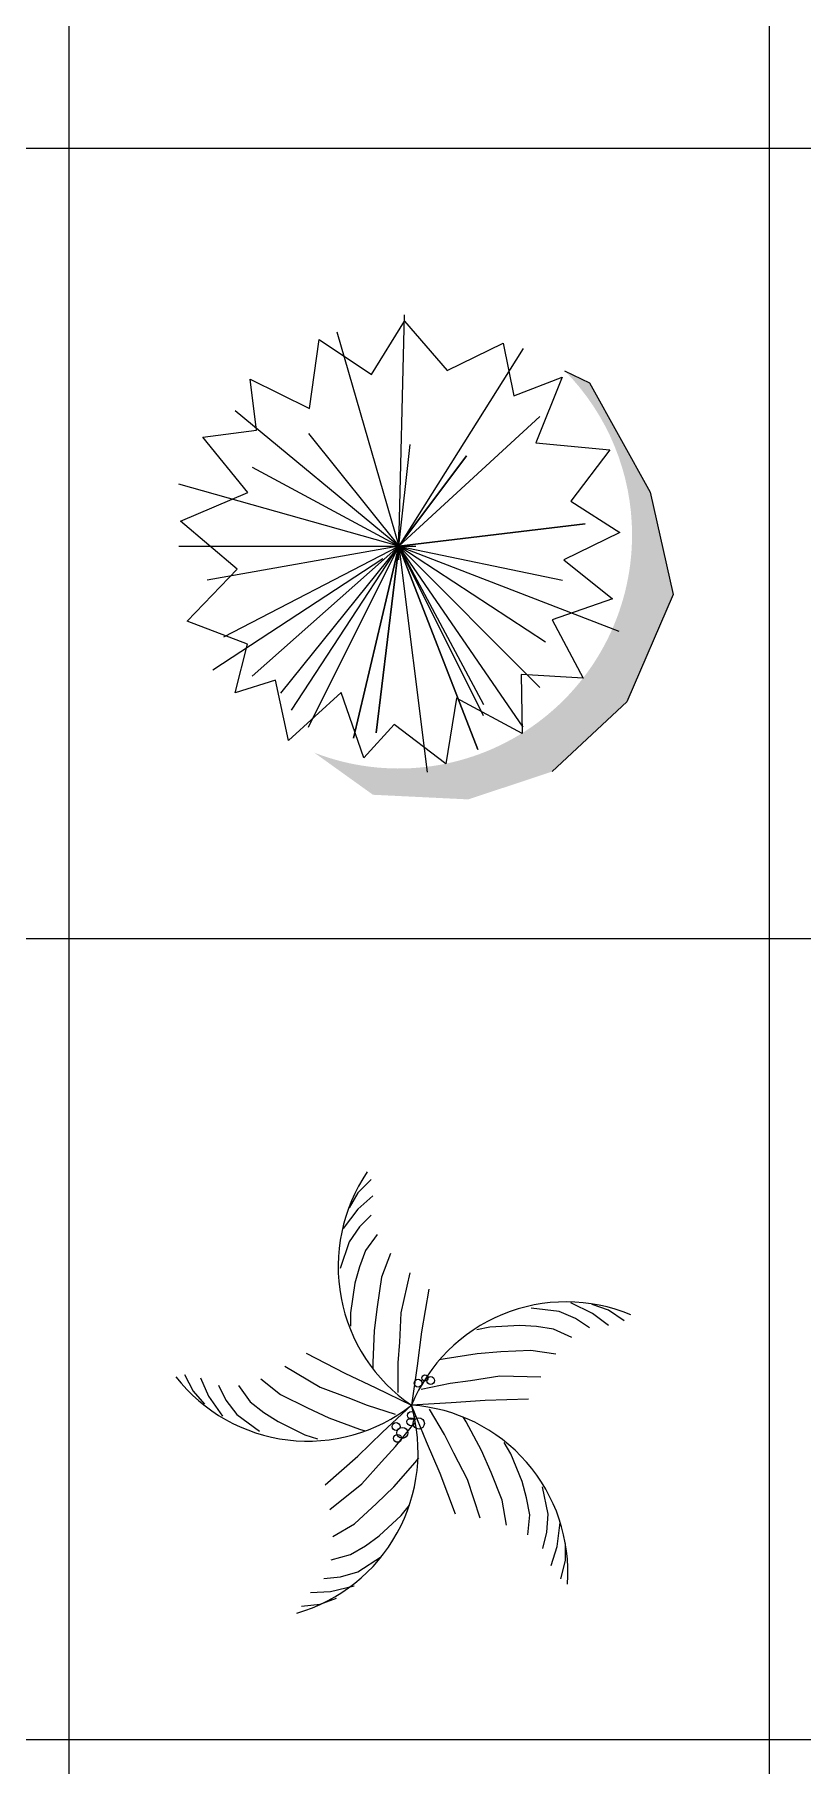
# Model space of a CAD drawing. Header units: millimetres. Extents: x -4017 to 59953, y -688 to 66564.
# Drawn here: x 52981 to 55647, y 34195 to 40200 of the extents above; entities that cross this region are included whole.
import ezdxf

# ---------------------------------------------------------------- set-up
doc = ezdxf.new("R2010")
doc.units = ezdxf.units.MM
doc.layers.add('www.cad-blocks.net', color=7, linetype='Continuous')

# ---------------------------------------------------------------- blocks, each defined once
blk = doc.blocks.new('A$C516926BB')
for p, q in [((55.55845162756623, 38.51941162519506), (55.558451627566, -2.748136466834694e-06)), ((57.99037719935905, 38.51941162519506), (57.99037719935859, -2.748136466834694e-06)), ((7.570399702672148e-07, 30.43024590444702), (62.41206010361452, 30.43024590444702)), ((7.570399702672148e-07, 27.68761861799976), (62.41206010361452, 27.68761861799976)), ((7.570399702672148e-07, 24.90842295286348), (62.41206010361452, 24.90842295286348))]:
    blk.add_line(p, q)
blk = doc.blocks.new('A$C3BBD0604')
blk.add_hatch(color=7).paths.add_polyline_path([(0.4704071825347, 0.1621015177588561), (0.6740349849951599, 0.01614641176138321), (1.005581740474099, -5.779611456091516e-09), (1.296696031103465, 0.09687928963330705), (1.555464553745196, 0.339077765215734), (1.717194752963678, 0.7104486873599853), (1.636329483444342, 1.065673191963242), (1.426080462334312, 1.445117401894777), (1.339745948408563, 1.487529957125616, -0.1974757368919504), (1.573952764677415, 0.9176535392239202, -0.5272643977742308)])
at = {"color": 0, "linetype": 'ByBlock'}
for p, q in [((0.7642371430747517, 0.8783655193433333), (0.7835515822469006, 1.681695537400401)), ((0.5482665959659698, 1.622872465039791), (0.7642371430747517, 0.8783655193433333)), ((0.6687108751589221, 1.474667659141232), (0.7837541755031907, 1.659893693646154)), ((0.7837541755031907, 1.659893693646154), (0.9313326301780762, 1.488555868805179)), ((0.4539910406733725, 1.355922480836171), (0.4877219673810487, 1.596196883626362)), ((0.4877219673810487, 1.596196883626362), (0.6687108751589221, 1.474667659141232)), ((1.195300308238529, 1.564049392679408), (0.7642371430747517, 0.8783655193433333)), ((0.9313326301780762, 1.488555868805179), (1.126304781005047, 1.582615382867971)), ((1.126304781005047, 1.582615382867971), (1.162916115927601, 1.399718915441326)), ((0.2699049725235909, 1.280718043496336), (0.2474022539699945, 1.458607099261144)), ((0.2474022539699945, 1.458607099261144), (0.4539910406733725, 1.355922480836171)), ((1.162916115927601, 1.399718915441326), (1.33169647089403, 1.464884178658622)), ((1.33169647089403, 1.464884178658622), (1.240285782140518, 1.236823091574934)), ((0.7642371430747517, 0.8783655193433333), (0.1957780810714667, 1.348511120075045)), ((0.7642371430747517, 0.8783655193433333), (1.254121554808762, 1.328757103237649)), ((0.08334962007984359, 1.256314023385812), (0.2699049725235909, 1.280718043496336)), ((0.4503775065245463, 1.269934030877039), (0.7642371430747517, 0.8783655193433333)), ((0.2399894905295241, 1.064335040529841), (0.08334962007984359, 1.256314023385812)), ((0.7642371430747517, 0.8783655193433333), (0.8033049859459425, 1.230864975354052)), ((1.240285782140518, 1.236823091574934), (1.496298660975754, 1.212531026169017)), ((1.496298660975754, 1.212531026169017), (1.361468355155921, 1.035382639674935)), ((0.2545993276416993, 1.152287886156046), (0.7642371430747517, 0.8783655193433333)), ((0.7642371430747517, 0.8783655193433333), (0.9990831648290168, 1.191795919831065)), ((0.9990831648290168, 1.191795919831065), (0.7642371430747517, 0.8783655193433333)), ((0.7642371430747517, 0.8783655193433333), (-9.781160770216957e-08, 1.093903791947696)), ((0.005986751273212576, 0.965209824768408), (0.2399894905295241, 1.064335040529841)), ((1.361468355155921, 1.035382639674935), (1.530991112859738, 0.926383983255846)), ((0.2030760473178361, 0.7988965750109855), (0.005986751273212576, 0.965209824768408)), ((0.7642371430747517, 0.8783655193433333), (1.410831890820418, 0.9565036303893066)), ((1.410831890820418, 0.9565036303893066), (0.7642371430747517, 0.8783655193433333)), ((0.7642371430747517, 0.831393888954608), (0.7642371430747517, 0.9266911497659294)), ((1.530991112859738, 0.926383983255846), (1.337509717484181, 0.8307872641200902)), ((-9.781160770216957e-08, 0.8783655193433333), (0.7642371430747517, 0.8783655193433333)), ((0.7642371430747517, 0.8783655193433333), (0.09788899162981579, 0.7607193746223402)), ((0.1567102382000485, 0.564496140703568), (0.7642371430747517, 0.8783655193433333)), ((0.2545993276416993, 0.4275349572969844), (0.7642371430747517, 0.8783655193433333)), ((0.7642371430747517, 0.8783655193433333), (0.3524884170831228, 0.3687118849366016)), ((0.3915562599543136, 0.3098888125759913), (0.7642371430747517, 0.8783655193433333)), ((0.4503775065245463, 0.2510657402156085), (0.7642371430747517, 0.8783655193433333)), ((0.7642371430747517, 0.8783655193433333), (0.6070878425362025, 0.2119966846926218)), ((0.6070878425362025, 0.2119966846926218), (0.7642371430747517, 0.8783655193433333)), ((0.7642371430747517, 0.8783655193433333), (0.6856624928054771, 0.2313117233782123)), ((0.6856624928054771, 0.2313117233782123), (0.7642371430747517, 0.8783655193433333)), ((0.717460650406565, 0.8783655193433333), (0.8229780969245439, 0.8783655193433333)), ((1.05790441139925, 0.2901347957385951), (0.7642371430747517, 0.8783655193433333)), ((0.7642371430747517, 0.8783655193433333), (1.528035419434218, 0.5842501575409642)), ((0.7642371430747517, 0.8783655193433333), (1.254121554808762, 0.3884659017739978)), ((0.7642371430747517, 0.8783655193433333), (0.8621262325161752, 0.09478951812366176)), ((0.7642371430747517, 0.8783655193433333), (1.332257240551371, 0.7607193746223402)), ((1.273435993981138, 0.5451811020179775), (0.7642371430747517, 0.8783655193433333)), ((0.7642371430747517, 0.8783655193433333), (1.05790441139925, 0.3296428294136149)), ((1.195300308238529, 0.2510657402156085), (0.7642371430747517, 0.8783655193433333)), ((0.7642371430747517, 0.8783655193433333), (1.038151007700208, 0.1729276291696351)), ((1.038151007700208, 0.1729276291696351), (0.7642371430747517, 0.8783655193433333)), ((0.0286131990208105, 0.6182681799086822), (0.2030760473178361, 0.7988965750109855)), ((0.1183740028732245, 0.4496301909448448), (0.7089276127176163, 0.8359309646552902)), ((1.337509717484181, 0.8307872641200902), (1.506229460568647, 0.6956995888938309)), ((1.506229460568647, 0.6956995888938309), (1.297008495526597, 0.6229032400503911)), ((0.2384976471146274, 0.5390694056677603), (0.0286131990208105, 0.6182681799086822)), ((1.297008495526597, 0.6229032400503911), (1.404654494815077, 0.420970337787594)), ((0.1960114587857333, 0.3692276592846611), (0.2384976471146274, 0.5390694056677603)), ((1.404654494815077, 0.420970337787594), (1.188839426358527, 0.4333784424550231)), ((1.188839426358527, 0.4333784424550231), (1.192131350239833, 0.2281624763147647)), ((0.335589176952908, 0.4132043260087812), (0.1960114587857333, 0.3692276592846611)), ((0.3812296275330027, 0.2048266389501805), (0.335589176952908, 0.4132043260087812)), ((0.563824622908669, 0.3708513024928379), (0.3812296275330027, 0.2048266389501805)), ((0.6421915816281398, 0.1446937542038995), (0.563824622908669, 0.3708513024928379)), ((0.9640618695589183, 0.3516635462146951), (0.9275181600985434, 0.1232793662688891)), ((1.192131350239833, 0.2281624763147647), (0.9640618695589183, 0.3516635462146951)), ((0.7477408862778248, 0.2595667416835568), (0.6421915816281398, 0.1446937542038995)), ((0.9275181600985434, 0.1232793662688891), (0.7477408862778248, 0.2595667416835568))]:
    blk.add_line(p, q, dxfattribs=at)
at = {"color": 7}
blk.add_lwpolyline([(1.339745948408563, 1.487529957125616), (1.426080462334312, 1.445117401894777), (1.636329483444342, 1.065673191963242), (1.717194752963678, 0.7104486873599853), (1.555464553745196, 0.339077765215734), (1.296696031103465, 0.09687928963330705)], dxfattribs=at)
blk = doc.blocks.new('A$C3FB20EFF')
at = {"color": 0, "linetype": 'Continuous', "ltscale": 1000}
for p, q in [((0.6783901931578384, 1.503963629456621), (0.6321913512438186, 1.457795906506135)), ((0.6321913512438186, 1.457795906506135), (0.601392028004966, 1.406498596827305)), ((0.683523556640921, 1.447536526992963), (0.6321913512438186, 1.401368804040885)), ((0.6321913512438186, 1.401368804040885), (0.5808591458458068, 1.334682116007571)), ((0.6373244288404294, 1.339811908792399), (0.601392028004966, 1.288514393057085)), ((0.6783901931578384, 1.380849838958056), (0.6373244288404294, 1.339811908792399)), ((0.601392028004966, 1.288514393057085), (0.5705929906523579, 1.196178947154522)), ((0.6989230753167703, 1.314163150924742), (0.6578573109995887, 1.257736048461084)), ((0.6373244288404294, 1.20130873993935), (0.621924910163898, 1.144881637475692)), ((0.6578573109995887, 1.257736048461084), (0.6373244288404294, 1.20130873993935)), ((0.7451219172316996, 1.247476462891427), (0.7143225939935292, 1.16540060255852)), ((0.621924910163898, 1.144881637475692), (0.6065253914880486, 1.042286606003472)), ((0.7143225939935292, 1.16540060255852), (0.6989230753167703, 1.062805571086301)), ((0.8118536413053334, 1.180789774856521), (0.781054318067163, 1.042286606003472)), ((0.8785853653791946, 1.124362672392863), (0.8529194056234246, 0.9756001240266414)), ((0.6065253914880486, 1.042286606003472), (0.6065253914880486, 0.9961190891094702)), ((0.6989230753167703, 1.062805571086301), (0.6886566342377591, 0.9807297107549857)), ((0.781054318067163, 1.042286606003472), (0.7759212404698701, 0.9396917805893281)), ((1.330469216381289, 1.046873780967871), (1.233841365263515, 1.058598957451977)), ((1.387912806261966, 1.021917659604924), (1.330469216381289, 1.046873780967871)), ((1.447202188029905, 1.03924889113614), (1.371602311508468, 1.076218751605893)), ((1.436329629058719, 0.9898814229329673), (1.387912806261966, 1.021917659604924)), ((1.502491061907449, 1.05052543946158), (1.446073482359907, 1.070452070785223)), ((1.502697001151773, 0.9981784638964655), (1.447202188029905, 1.03924889113614)), ((1.5569600094625, 1.014484823560224), (1.502491061907449, 1.05052543946158)), ((0.6886566342377591, 0.9807297107549857), (0.683523556640921, 0.8678752997695938)), ((0.8529194056234246, 0.9756001240266414), (0.8375196010611035, 0.8576159202580129)), ((1.09023411923954, 0.9926371272010783), (1.044997878013874, 0.9834108828508761)), ((1.193837120574699, 0.9980511284643399), (1.09023411923954, 0.9926371272010783)), ((1.252203476883551, 0.9942388030174243), (1.193837120574699, 0.9980511284643399)), ((1.311595900658631, 0.9853967074150205), (1.252203476883551, 0.9942388030174243)), ((1.375091470530833, 0.9564358855266164), (1.311595900658631, 0.9853967074150205)), ((0.4528559955194851, 0.902452371891286), (0.5866064175609154, 0.8324532688457111)), ((0.7759212404698701, 0.9396917805893281), (0.7707878769874696, 0.8678752997695938)), ((1.128804191498375, 0.9062038911085892), (1.046332263898648, 0.8998609665761705)), ((1.232407192834216, 0.9116178923700318), (1.128804191498375, 0.9062038911085892)), ((1.318982468434342, 0.897842131791549), (1.232407192834216, 0.9116178923700318)), ((0.3787008306787811, 0.85621220343819), (0.5011126264855648, 0.7844689908386044)), ((0.683523556640921, 0.8678752997695938), (0.683523556640921, 0.847356334686765)), ((0.7707878769874696, 0.8678752997695938), (0.7707878769874696, 0.7652804743554498)), ((0.8375196010611035, 0.8576159202580129), (0.8179807511446597, 0.721300591362251)), ((0.9347285058117905, 0.8823373599632305), (0.9146234424110844, 0.8782367931914905)), ((1.046332263898648, 0.8998609665761705), (0.9347285058117905, 0.8823373599632305)), ((0.03018017873409917, 0.8281539983133825), (0.0599778073330981, 0.7700343625656387)), ((0.08546740750944082, 0.8157566658462656), (0.1136926570227388, 0.7527504129359386)), ((0.1473763214098653, 0.7904435283312523), (0.173863019878354, 0.7387815229615171)), ((0.2171469556080865, 0.7895629323338653), (0.2582831228728537, 0.7331871339945337)), ((0.2947792225365902, 0.8131146057094156), (0.3634759725036929, 0.7586554058536876)), ((0.5011126264855648, 0.7844689908386044), (0.5972037871952125, 0.7481572541694277)), ((0.5866064175609154, 0.8324532688457111), (0.6942024850452526, 0.7816544417707973)), ((0.6942024850452526, 0.7816544417707973), (0.8179807511446597, 0.721300591362251)), ((0.9521676491044673, 0.7968333684357276), (0.8516423321029833, 0.776330534580211)), ((1.023561337523006, 0.8061555613874134), (0.9521676491044673, 0.7968333684357276)), ((1.125112462957986, 0.8216288640239782), (1.023561337523006, 0.8061555613874134)), ((1.266976814333702, 0.8191296929521741), (1.125112462957986, 0.8216288640239782)), ((0.0599778073330981, 0.7700343625656387), (0.09937542355396545, 0.7250028117648526)), ((0.1136926570227388, 0.7527504129359386), (0.1614505969791935, 0.6834590816933996)), ((0.173863019878354, 0.7387815229615171), (0.2116885407326663, 0.6888635640268603)), ((0.2582831228728537, 0.7331871339945337), (0.30570882750294, 0.6963571968940414)), ((0.3634759725036929, 0.7586554058536876), (0.4564226587610847, 0.712570643889876)), ((0.5972037871952125, 0.7481572541694277), (0.6639959227459258, 0.7212728312949821)), ((0.6639959227459258, 0.7212728312949821), (0.7616593749746698, 0.6898474396423353)), ((0.7173678468507205, 0.6272756684709293), (0.8179807511453419, 0.7213005913638426)), ((0.9554510707830559, 0.7293975190984838), (0.8179807511446597, 0.721300591362251)), ((0.8705607593640252, 0.594025377680282), (0.8179807511407944, 0.7213005913590678)), ((1.074132876324484, 0.7378866550257044), (0.9554510707830559, 0.7293975190984838)), ((1.225023792884713, 0.7424675580862186), (1.074132876324484, 0.7378866550257044)), ((0.2116885407326663, 0.6888635640268603), (0.2901518215664964, 0.6312620655930914)), ((0.30570882750294, 0.6963571968940414), (0.3547067150652765, 0.6644139400689255)), ((0.3547067150652765, 0.6644139400689255), (0.4476534013235778, 0.6183291781064781)), ((0.4564226587610847, 0.712570643889876), (0.5314087499391462, 0.6776573683937386)), ((0.5314087499391462, 0.6776573683937386), (0.6372663539495989, 0.6382030610020593)), ((0.9332204800925865, 0.619167710125339), (0.8809900728660978, 0.707472210279775)), ((1.008329845095659, 0.6635934173020814), (0.9978837636504068, 0.681254317332332)), ((1.061365248876655, 0.5638451614890982), (1.008329845095659, 0.6635934173020814)), ((0.4476534013235778, 0.6183291781064781), (0.4916018077124136, 0.6041877992008722)), ((0.6314632579519639, 0.5449480721117652), (0.7173678468507205, 0.6272756684709293)), ((0.6372663539495989, 0.6382030610020593), (0.6567990443950293, 0.6319179826712116)), ((0.7629618425833087, 0.5774804509160276), (0.8272224865727367, 0.6574571402718448)), ((0.9653634749176945, 0.5547411088309673), (0.9332204800925865, 0.619167710125339)), ((0.5182776698586622, 0.4450577884174436), (0.6314632579519639, 0.5449480721117652)), ((0.7139776691340103, 0.5247119866958201), (0.7629618425833087, 0.5774804509160276)), ((0.9173710243596815, 0.4846351275098186), (0.8705607593640252, 0.594025377680282)), ((1.01317578552289, 0.4638233917119123), (0.9653634749176945, 0.5547411088309673)), ((1.094313135353559, 0.4879749818969685), (1.061365248876655, 0.5638451614890982)), ((1.163394761596919, 0.5526749516104701), (1.139891157021111, 0.5924118436641947)), ((1.202370737799583, 0.4565304776672292), (1.163394761596919, 0.5526749516104701)), ((0.6457155898797282, 0.4479504169196389), (0.7139776691340103, 0.5247119866958201)), ((0.7562995939147186, 0.4380628455658098), (0.8309878021000259, 0.5228221645941176)), ((0.8309878021000259, 0.5228221645941176), (0.8438399308984117, 0.5388175024652355)), ((0.9710141658329121, 0.3435271820435446), (0.9173710243596815, 0.4846351275098186)), ((1.133289111555541, 0.3918305079523634), (1.094313135353559, 0.4879749818969685)), ((0.5349543435293072, 0.3592730204925374), (0.6457155898797282, 0.4479504169196389)), ((0.6968879853345697, 0.3805119123062468), (0.7562995939147186, 0.4380628455658098)), ((1.057177596038855, 0.3289324450770437), (1.01317578552289, 0.4638233917119123)), ((1.217842899621473, 0.4001232504870131), (1.202370737799583, 0.4565304776672292)), ((1.293166186529788, 0.3433573363879532), (1.272667839427641, 0.4385110680727848)), ((0.6206226836270616, 0.3101806001263867), (0.6968879853345697, 0.3805119123062468)), ((0.7817677317730158, 0.3386336652101818), (0.8106849247703849, 0.3746230549497795)), ((1.148564119419007, 0.3055071694182061), (1.133289111555541, 0.3918305079523634)), ((1.228896823661898, 0.3411024834458658), (1.217842899621473, 0.4001232504870131)), ((0.5452048882680174, 0.2654905033168689), (0.6206226836270616, 0.3101806001263867)), ((0.7055024300655077, 0.2683023530303217), (0.7817677317730158, 0.3386336652101818)), ((1.22227776418822, 0.2716287348205242), (1.228896823661898, 0.3411024834458658)), ((1.28835402805521, 0.2809120422605247), (1.293166186529788, 0.3433573363879532)), ((1.324110369011123, 0.2305425591312087), (1.334342774619699, 0.3140734259186502)), ((0.6581545794842896, 0.2339607518476896), (0.7055024300655077, 0.2683023530303217)), ((1.273900433722474, 0.2246839243207432), (1.28835402805521, 0.2809120422605247)), ((1.352837066760912, 0.1819751283835558), (1.35323123351759, 0.2418070281917153)), ((0.5394492462296512, 0.1845688225944286), (0.6068049417133352, 0.2028342886801511)), ((0.6068049417133352, 0.2028342886801511), (0.6581545794842896, 0.2339607518476896)), ((0.6315437152584309, 0.1434741514774487), (0.7133874166891019, 0.1961621766020016)), ((1.303431881959796, 0.1646725923726535), (1.324110369011123, 0.2305425591312087)), ((1.336576922395125, 0.1187185241328734), (1.352837066760912, 0.1819751283835558)), ((0.5136859821488997, 0.1197230979032611), (0.5714026132995969, 0.1259921007424509)), ((0.5714026132995969, 0.1259921007424509), (0.6315437152584309, 0.1434741514774487)), ((0.4679148731650002, 0.07095350830900315), (0.5368476621708851, 0.07479096754764214)), ((0.5368476621708851, 0.07479096754764214), (0.6186325799751557, 0.09462376465762645)), ((0.4365732093610859, 0.02375107067337012), (0.5015043402427182, 0.03080382855887365)), ((0.5015043402427182, 0.03080382855887365), (0.5576438778718966, 0.05150083824332796))]:
    blk.add_line(p, q, dxfattribs=at)
for centre, major_axis, ratio, start_param, end_param in [((1.145475124358427, 1.202581453445191), (-0.5821374418708658, 1.360377617392366e-07), 0.9999996362022651, -0.5989677701232262, 0.9733027501786342), ((1.145475124358427, 1.202581453445191), (-0.5821374418708658, 1.360377617392366e-07), 0.9999996362022651, -0.5989677701232262, 0.9733027501786342), ((1.145475124358427, 1.202581453445191), (-0.5821374418708658, 1.360377617392366e-07), 0.9999996362022651, -0.5989677701232262, 0.9733027501786342), ((1.355481292787999, 0.4977449325228918), (-0.5821374418708665, 2.578341110334521e-07), 0.9999996362022613, 4.316762847239382, 5.889033367538236), ((0.4580978880462681, 1.178868262578135), (-0.5821374418707517, 1.024541080109677e-07), 0.9999996362024715, 0.6649886145319805, 2.237259134830473), ((0.2588061906901657, 0.5594123796211079), (0.5821374418709147, 8.503404665580451e-08), 0.9999996362021661, -1.290462579352029, 0.2818079409477345), ((0.7793198528986522, 0.1404485528148598), (-0.5821374418708917, 1.600181907485627e-07), 0.9999996362023557, 3.073657842179625, 4.645928362480027)]:
    blk.add_ellipse(centre, major_axis=major_axis, ratio=ratio, start_param=start_param, end_param=end_param, dxfattribs=at)
at = {"color": 0}
for centre, major_axis, ratio, start_param, end_param in [((0.840806744761494, 0.7977885013244759), (0.009646685330537363, 0.009646685330537363), 0.9999999999945353, 5.497787143779406, 11.78097245095899), ((0.8645844606342052, 0.8160699414131614), (-0.007401708523001962, 0.007401708523001962), 0.9999999999847159, 3.926990816994883, 10.21017612417447), ((0.8847039482025139, 0.8069293080081934), (0.009646685330537363, 0.009646685330537363), 0.9999999999945353, 5.497787143779406, 11.78097245095899), ((0.7645914082972922, 0.6473444810576439), (-0.009646685330462661, 0.009646685330462661), 0.9999999999933564, 3.926990816990563, 10.21017612417015), ((0.8158048123116259, 0.6637976558422451), (0.009646685330537363, 0.009646685330537363), 0.9999999999945353, 5.497787143779406, 11.78097245095899), ((0.8176339264637136, 0.6857352799811451), (0.009646685330537363, 0.009646685330537363), 0.9999999999945353, 5.497787143779406, 11.78097245095899), ((0.8432405004534758, 0.6583132064877191), (-0.01393372538701811, 0.01393372538701812), 0.9999999999948854, 3.926990816989798, 10.21017612416938), ((0.7697750932250074, 0.6061699571687313), (0.009646685330537363, 0.009646685330537363), 0.9999999999945353, 5.497787143779406, 11.78097245095899), ((0.7865400100176885, 0.6254066836397669), (0.01352656806985318, 0.01352656806985317), 0.9999999999932134, 5.497787143778745, 11.78097245095833)]:
    blk.add_ellipse(centre, major_axis=major_axis, ratio=ratio, start_param=start_param, end_param=end_param, dxfattribs=at)

msp = doc.modelspace()

# ---------------------------------------------------------------- block references
at = {"xscale": 1000, "yscale": 1000, "zscale": 1000}
for name, p in [('A$C3BBD0604', (53481.58346429363, 37546.22287965442)), ('A$C3FB20EFF', (53471.41432781274, 34722.98777187114))]:
    msp.add_blockref(name, p, dxfattribs=at)
at = {"layer": 'www.cad-blocks.net', "color": 155, "true_color": 0x546d8e, "xscale": 1000, "yscale": 1000, "zscale": 1000}
msp.add_blockref('A$C516926BB', (-2458.724652816185, 9375.590504619991), dxfattribs=at)

doc.saveas('drawing.dxf')
